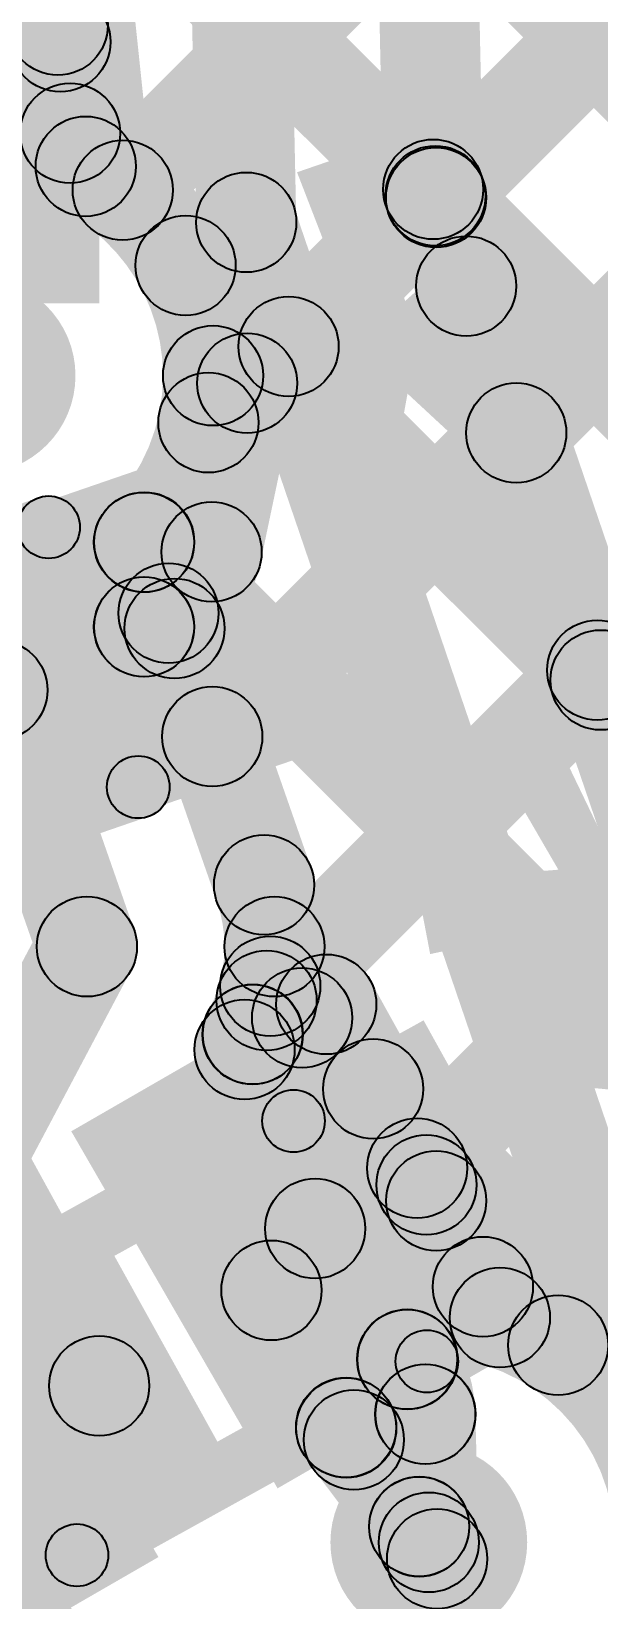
# Model space of a CAD drawing. Header units: millimetres. Extents: x 2.72 to 4.82, y 2.46 to 3.29.
# Drawn here: x 3.5316 to 3.5769, y 2.7387 to 2.8643 of the extents above; entities that cross this region are included whole.
import ezdxf

# ---------------------------------------------------------------- set-up
doc = ezdxf.new("R2010")
doc.units = ezdxf.units.MM
doc.header["$MEASUREMENT"] = 0
for name, color, linetype in [('BottomLayer', 5, 'Continuous'), ('BottomPaste', 16, 'Continuous'), ('BottomSolder', 6, 'Continuous'), ('TopLayer', 1, 'Continuous'), ('TopOverlay', 2, 'Continuous'), ('TopPaste', 8, 'Continuous'), ('TopSolder', 216, 'Continuous'), ('ViaHoleLayer', 16, 'Continuous')]:
    doc.layers.add(name, color=color, linetype=linetype)

# ---------------------------------------------------------------- blocks, each defined once
blk = doc.blocks.new('R__0402_B_56')
at = {"layer": 'BottomLayer'}
for points in [[(-0.0095, 0.0125), (-0.0095, -0.0125), (-0.0275, -0.0125), (-0.0275, 0.0125)], [(0.0275, 0.0125), (0.0275, -0.0125), (0.0095, -0.0125), (0.0095, 0.0125)]]:
    blk.add_hatch(color=5, dxfattribs=at).paths.add_polyline_path(points)
at = {"layer": 'BottomPaste'}
for points in [[(-0.0095, 0.0125), (-0.0095, -0.0125), (-0.0275, -0.0125), (-0.0275, 0.0125)], [(0.0275, 0.0125), (0.0275, -0.0125), (0.0095, -0.0125), (0.0095, 0.0125)]]:
    blk.add_hatch(color=16, dxfattribs=at).paths.add_polyline_path(points)
at = {"layer": 'BottomSolder'}
for points in [[(-0.0055, 0.0165), (-0.0055, -0.0165), (-0.0315, -0.0165), (-0.0315, 0.0165)], [(0.0315, 0.0165), (0.0315, -0.0165), (0.0055, -0.0165), (0.0055, 0.0165)]]:
    blk.add_hatch(color=6, dxfattribs=at).paths.add_polyline_path(points)
blk = doc.blocks.new('R__0402_B_57')
at = {"layer": 'BottomLayer'}
for points in [[(-0.0095, 0.0125), (-0.0095, -0.0125), (-0.0275, -0.0125), (-0.0275, 0.0125)], [(0.0275, 0.0125), (0.0275, -0.0125), (0.0095, -0.0125), (0.0095, 0.0125)]]:
    blk.add_hatch(color=5, dxfattribs=at).paths.add_polyline_path(points)
at = {"layer": 'BottomPaste'}
for points in [[(-0.0095, 0.0125), (-0.0095, -0.0125), (-0.0275, -0.0125), (-0.0275, 0.0125)], [(0.0275, 0.0125), (0.0275, -0.0125), (0.0095, -0.0125), (0.0095, 0.0125)]]:
    blk.add_hatch(color=16, dxfattribs=at).paths.add_polyline_path(points)
at = {"layer": 'BottomSolder'}
for points in [[(-0.0055, 0.0165), (-0.0055, -0.0165), (-0.0315, -0.0165), (-0.0315, 0.0165)], [(0.0315, 0.0165), (0.0315, -0.0165), (0.0055, -0.0165), (0.0055, 0.0165)]]:
    blk.add_hatch(color=6, dxfattribs=at).paths.add_polyline_path(points)
blk = doc.blocks.new('LED_0201_110')
at = {"layer": 'TopLayer'}
for points in [[(-0.01181, 0.00689), (-0.00394, 0.00689), (-0.00394, -0.00689), (-0.01181, -0.00689)], [(0.00394, 0.00689), (0.01181, 0.00689), (0.01181, -0.00689), (0.00394, -0.00689)]]:
    blk.add_hatch(color=1, dxfattribs=at).paths.add_polyline_path(points)
at = {"layer": 'TopOverlay'}
h = blk.add_hatch(color=2, dxfattribs=at)
edge = h.paths.add_edge_path()
edge.add_arc((-0.016, 0.011), 0.0025, 0, 360)
h = blk.add_hatch(color=2, dxfattribs=at)
edge = h.paths.add_edge_path()
edge.add_arc((-0.016, 0.011), 0.0025, 0, 360)
for points in [[(-0.016, 0.0085), (-0.016, 0.0135), (0.016, 0.0135), (0.016, 0.0085)], [(0.016, -0.013), (0.029, -0.013), (0.029, 0.013), (0.016, 0.013)], [(-0.0185, 0.011), (-0.0135, 0.011), (-0.0135, -0.011), (-0.0185, -0.011)], [(0.013, -0.011), (0.017, -0.011), (0.017, 0.011), (0.013, 0.011)], [(-0.016, -0.0135), (-0.016, -0.0085), (0.016, -0.0085), (0.016, -0.0135)]]:
    blk.add_hatch(color=2, dxfattribs=at).paths.add_polyline_path(points)
h = blk.add_hatch(color=2, dxfattribs=at)
edge = h.paths.add_edge_path()
edge.add_arc((0.016, 0.011), 0.0025, 0, 360)
h = blk.add_hatch(color=2, dxfattribs=at)
edge = h.paths.add_edge_path()
edge.add_arc((-0.016, -0.011), 0.0025, 0, 360)
h = blk.add_hatch(color=2, dxfattribs=at)
edge = h.paths.add_edge_path()
edge.add_arc((-0.016, -0.011), 0.0025, 0, 360)
h = blk.add_hatch(color=2, dxfattribs=at)
edge = h.paths.add_edge_path()
edge.add_arc((0.016, -0.011), 0.0025, 0, 360)
at = {"layer": 'TopPaste'}
for points in [[(-0.01181, 0.00689), (-0.00394, 0.00689), (-0.00394, -0.00689), (-0.01181, -0.00689)], [(0.00394, 0.00689), (0.01181, 0.00689), (0.01181, -0.00689), (0.00394, -0.00689)]]:
    blk.add_hatch(color=8, dxfattribs=at).paths.add_polyline_path(points)
at = {"layer": 'TopSolder'}
for points in [[(-0.01398, 0.00906), (-0.00177, 0.00906), (-0.00177, -0.00906), (-0.01398, -0.00906)], [(0.00177, 0.00906), (0.01398, 0.00906), (0.01398, -0.00906), (0.00177, -0.00906)]]:
    blk.add_hatch(color=216, dxfattribs=at).paths.add_polyline_path(points)
at = {"layer": 'TopOverlay'}
for centre in [(-0.016, 0.011), (-0.016, 0.011), (0.016, 0.011), (-0.016, -0.011), (-0.016, -0.011), (0.016, -0.011)]:
    blk.add_circle(centre, 0.0025, dxfattribs=at)
blk = doc.blocks.new('LED_0201_111')
at = {"layer": 'TopLayer'}
for points in [[(-0.01181, 0.00689), (-0.00394, 0.00689), (-0.00394, -0.00689), (-0.01181, -0.00689)], [(0.00394, 0.00689), (0.01181, 0.00689), (0.01181, -0.00689), (0.00394, -0.00689)]]:
    blk.add_hatch(color=1, dxfattribs=at).paths.add_polyline_path(points)
at = {"layer": 'TopOverlay'}
h = blk.add_hatch(color=2, dxfattribs=at)
edge = h.paths.add_edge_path()
edge.add_arc((-0.016, 0.011), 0.0025, 0, 360)
h = blk.add_hatch(color=2, dxfattribs=at)
edge = h.paths.add_edge_path()
edge.add_arc((-0.016, 0.011), 0.0025, 0, 360)
for points in [[(-0.016, 0.0085), (-0.016, 0.0135), (0.016, 0.0135), (0.016, 0.0085)], [(0.016, -0.013), (0.029, -0.013), (0.029, 0.013), (0.016, 0.013)], [(-0.0185, 0.011), (-0.0135, 0.011), (-0.0135, -0.011), (-0.0185, -0.011)], [(0.013, -0.011), (0.017, -0.011), (0.017, 0.011), (0.013, 0.011)], [(-0.016, -0.0135), (-0.016, -0.0085), (0.016, -0.0085), (0.016, -0.0135)]]:
    blk.add_hatch(color=2, dxfattribs=at).paths.add_polyline_path(points)
h = blk.add_hatch(color=2, dxfattribs=at)
edge = h.paths.add_edge_path()
edge.add_arc((0.016, 0.011), 0.0025, 0, 360)
h = blk.add_hatch(color=2, dxfattribs=at)
edge = h.paths.add_edge_path()
edge.add_arc((-0.016, -0.011), 0.0025, 0, 360)
h = blk.add_hatch(color=2, dxfattribs=at)
edge = h.paths.add_edge_path()
edge.add_arc((-0.016, -0.011), 0.0025, 0, 360)
h = blk.add_hatch(color=2, dxfattribs=at)
edge = h.paths.add_edge_path()
edge.add_arc((0.016, -0.011), 0.0025, 0, 360)
at = {"layer": 'TopPaste'}
for points in [[(-0.01181, 0.00689), (-0.00394, 0.00689), (-0.00394, -0.00689), (-0.01181, -0.00689)], [(0.00394, 0.00689), (0.01181, 0.00689), (0.01181, -0.00689), (0.00394, -0.00689)]]:
    blk.add_hatch(color=8, dxfattribs=at).paths.add_polyline_path(points)
at = {"layer": 'TopSolder'}
for points in [[(-0.01398, 0.00906), (-0.00177, 0.00906), (-0.00177, -0.00906), (-0.01398, -0.00906)], [(0.00177, 0.00906), (0.01398, 0.00906), (0.01398, -0.00906), (0.00177, -0.00906)]]:
    blk.add_hatch(color=216, dxfattribs=at).paths.add_polyline_path(points)
at = {"layer": 'TopOverlay'}
for centre in [(-0.016, 0.011), (-0.016, 0.011), (0.016, 0.011), (-0.016, -0.011), (-0.016, -0.011), (0.016, -0.011)]:
    blk.add_circle(centre, 0.0025, dxfattribs=at)
blk = doc.blocks.new('LED_0201_112')
at = {"layer": 'TopLayer'}
for points in [[(-0.01181, 0.00689), (-0.00394, 0.00689), (-0.00394, -0.00689), (-0.01181, -0.00689)], [(0.00394, 0.00689), (0.01181, 0.00689), (0.01181, -0.00689), (0.00394, -0.00689)]]:
    blk.add_hatch(color=1, dxfattribs=at).paths.add_polyline_path(points)
at = {"layer": 'TopOverlay'}
h = blk.add_hatch(color=2, dxfattribs=at)
edge = h.paths.add_edge_path()
edge.add_arc((-0.016, 0.011), 0.0025, 0, 360)
h = blk.add_hatch(color=2, dxfattribs=at)
edge = h.paths.add_edge_path()
edge.add_arc((-0.016, 0.011), 0.0025, 0, 360)
for points in [[(-0.016, 0.0085), (-0.016, 0.0135), (0.016, 0.0135), (0.016, 0.0085)], [(0.016, -0.013), (0.029, -0.013), (0.029, 0.013), (0.016, 0.013)], [(-0.0185, 0.011), (-0.0135, 0.011), (-0.0135, -0.011), (-0.0185, -0.011)], [(0.013, -0.011), (0.017, -0.011), (0.017, 0.011), (0.013, 0.011)], [(-0.016, -0.0135), (-0.016, -0.0085), (0.016, -0.0085), (0.016, -0.0135)]]:
    blk.add_hatch(color=2, dxfattribs=at).paths.add_polyline_path(points)
h = blk.add_hatch(color=2, dxfattribs=at)
edge = h.paths.add_edge_path()
edge.add_arc((0.016, 0.011), 0.0025, 0, 360)
h = blk.add_hatch(color=2, dxfattribs=at)
edge = h.paths.add_edge_path()
edge.add_arc((-0.016, -0.011), 0.0025, 0, 360)
h = blk.add_hatch(color=2, dxfattribs=at)
edge = h.paths.add_edge_path()
edge.add_arc((-0.016, -0.011), 0.0025, 0, 360)
h = blk.add_hatch(color=2, dxfattribs=at)
edge = h.paths.add_edge_path()
edge.add_arc((0.016, -0.011), 0.0025, 0, 360)
at = {"layer": 'TopPaste'}
for points in [[(-0.01181, 0.00689), (-0.00394, 0.00689), (-0.00394, -0.00689), (-0.01181, -0.00689)], [(0.00394, 0.00689), (0.01181, 0.00689), (0.01181, -0.00689), (0.00394, -0.00689)]]:
    blk.add_hatch(color=8, dxfattribs=at).paths.add_polyline_path(points)
at = {"layer": 'TopSolder'}
for points in [[(-0.01398, 0.00906), (-0.00177, 0.00906), (-0.00177, -0.00906), (-0.01398, -0.00906)], [(0.00177, 0.00906), (0.01398, 0.00906), (0.01398, -0.00906), (0.00177, -0.00906)]]:
    blk.add_hatch(color=216, dxfattribs=at).paths.add_polyline_path(points)
at = {"layer": 'TopOverlay'}
for centre in [(-0.016, 0.011), (-0.016, 0.011), (0.016, 0.011), (-0.016, -0.011), (-0.016, -0.011), (0.016, -0.011)]:
    blk.add_circle(centre, 0.0025, dxfattribs=at)
blk = doc.blocks.new('LED_0201_113')
at = {"layer": 'TopLayer'}
for points in [[(-0.01181, 0.00689), (-0.00394, 0.00689), (-0.00394, -0.00689), (-0.01181, -0.00689)], [(0.00394, 0.00689), (0.01181, 0.00689), (0.01181, -0.00689), (0.00394, -0.00689)]]:
    blk.add_hatch(color=1, dxfattribs=at).paths.add_polyline_path(points)
at = {"layer": 'TopOverlay'}
h = blk.add_hatch(color=2, dxfattribs=at)
edge = h.paths.add_edge_path()
edge.add_arc((-0.016, 0.011), 0.0025, 0, 360)
h = blk.add_hatch(color=2, dxfattribs=at)
edge = h.paths.add_edge_path()
edge.add_arc((-0.016, 0.011), 0.0025, 0, 360)
for points in [[(-0.016, 0.0085), (-0.016, 0.0135), (0.016, 0.0135), (0.016, 0.0085)], [(0.016, -0.013), (0.029, -0.013), (0.029, 0.013), (0.016, 0.013)], [(-0.0185, 0.011), (-0.0135, 0.011), (-0.0135, -0.011), (-0.0185, -0.011)], [(0.013, -0.011), (0.017, -0.011), (0.017, 0.011), (0.013, 0.011)], [(-0.016, -0.0135), (-0.016, -0.0085), (0.016, -0.0085), (0.016, -0.0135)]]:
    blk.add_hatch(color=2, dxfattribs=at).paths.add_polyline_path(points)
h = blk.add_hatch(color=2, dxfattribs=at)
edge = h.paths.add_edge_path()
edge.add_arc((0.016, 0.011), 0.0025, 0, 360)
h = blk.add_hatch(color=2, dxfattribs=at)
edge = h.paths.add_edge_path()
edge.add_arc((-0.016, -0.011), 0.0025, 0, 360)
h = blk.add_hatch(color=2, dxfattribs=at)
edge = h.paths.add_edge_path()
edge.add_arc((-0.016, -0.011), 0.0025, 0, 360)
h = blk.add_hatch(color=2, dxfattribs=at)
edge = h.paths.add_edge_path()
edge.add_arc((0.016, -0.011), 0.0025, 0, 360)
at = {"layer": 'TopPaste'}
for points in [[(-0.01181, 0.00689), (-0.00394, 0.00689), (-0.00394, -0.00689), (-0.01181, -0.00689)], [(0.00394, 0.00689), (0.01181, 0.00689), (0.01181, -0.00689), (0.00394, -0.00689)]]:
    blk.add_hatch(color=8, dxfattribs=at).paths.add_polyline_path(points)
at = {"layer": 'TopSolder'}
for points in [[(-0.01398, 0.00906), (-0.00177, 0.00906), (-0.00177, -0.00905), (-0.01398, -0.00905)], [(0.00177, 0.00905), (0.01398, 0.00905), (0.01398, -0.00906), (0.00177, -0.00906)]]:
    blk.add_hatch(color=216, dxfattribs=at).paths.add_polyline_path(points)
at = {"layer": 'TopOverlay'}
for centre in [(-0.016, 0.011), (-0.016, 0.011), (0.016, 0.011), (-0.016, -0.011), (-0.016, -0.011), (0.016, -0.011)]:
    blk.add_circle(centre, 0.0025, dxfattribs=at)

msp = doc.modelspace()

# ---------------------------------------------------------------- hatches: boundary and pattern name
at = {"layer": 'BottomLayer'}
for points in [[(3.56669, 2.84827), (3.56104, 2.85393), (3.88505, 3.17795), (3.89071, 3.17229)], [(3.57317, 2.82929), (3.56751, 2.83495), (3.91051, 3.17795), (3.91616, 3.17229)], [(3.57964, 2.8103), (3.57398, 2.81596), (3.93596, 3.17795), (3.94162, 3.17229)], [(3.55832, 2.91591), (3.56632, 2.91608), (3.56769, 2.8517), (3.55969, 2.85153)], [(3.54333, 2.91561), (3.55132, 2.91578), (3.55274, 2.84906), (3.54475, 2.84889)], [(3.56032, 2.87435), (3.56598, 2.88001), (3.75339, 2.6926), (3.74773, 2.68694)], [(3.56109, 2.84812), (3.56675, 2.85378), (3.72493, 2.69559), (3.71928, 2.68994)], [(3.55991, 2.85032), (3.56748, 2.8529), (3.57012, 2.84516), (3.56255, 2.84258)], [(3.54496, 2.84768), (3.55253, 2.85026), (3.55592, 2.84032), (3.54835, 2.83774)], [(3.56255, 2.84258), (3.57012, 2.84516), (3.6024, 2.75044), (3.59483, 2.74786)], [(3.54835, 2.83774), (3.55592, 2.84032), (3.59, 2.74034), (3.58243, 2.73776)], [(3.54988, 2.82177), (3.54205, 2.82342), (3.5449, 2.83692), (3.55272, 2.83528)], [(3.50745, 2.80184), (3.50502, 2.80946), (3.53935, 2.8204), (3.54177, 2.81277)], [(3.54177, 2.81277), (3.53935, 2.8204), (3.53936, 2.8204), (3.54178, 2.81277)], [(3.57425, 2.80951), (3.57991, 2.81516), (3.69648, 2.69859), (3.69082, 2.69293)], [(3.55098, 2.76613), (3.55753, 2.77073), (3.56488, 2.76028), (3.55834, 2.75567)], [(3.55832, 2.7557), (3.5649, 2.76025), (3.56492, 2.76023), (3.55834, 2.75568)], [(3.55907, 2.75346), (3.56706, 2.75367), (3.56734, 2.74343), (3.55934, 2.74321)], [(3.51787, 2.74746), (3.52656, 2.75241), (3.53675, 2.73452), (3.52806, 2.72957)]]:
    msp.add_hatch(color=5, dxfattribs=at).paths.add_polyline_path(points)
h = msp.add_hatch(color=5, dxfattribs=at)
edge = h.paths.add_edge_path()
edge.add_arc((3.56369, 2.85161), 0.004, 0, 360)
h = msp.add_hatch(color=5, dxfattribs=at)
edge = h.paths.add_edge_path()
edge.add_arc((3.56369, 2.85161), 0.004, 0, 360)
h = msp.add_hatch(color=5, dxfattribs=at)
edge = h.paths.add_edge_path()
edge.add_arc((3.56387, 2.8511), 0.004, 0, 360)
h = msp.add_hatch(color=5, dxfattribs=at)
edge = h.paths.add_edge_path()
edge.add_arc((3.56392, 2.85095), 0.004, 0, 360)
h = msp.add_hatch(color=5, dxfattribs=at)
edge = h.paths.add_edge_path()
edge.add_arc((3.54874, 2.84897), 0.004, 0, 360)
h = msp.add_hatch(color=5, dxfattribs=at)
edge = h.paths.add_edge_path()
edge.add_arc((3.54874, 2.84897), 0.004, 0, 360)
h = msp.add_hatch(color=5, dxfattribs=at)
edge = h.paths.add_edge_path()
edge.add_arc((3.54874, 2.84897), 0.004, 0, 360)
h = msp.add_hatch(color=5, dxfattribs=at)
edge = h.paths.add_edge_path()
edge.add_arc((3.54874, 2.84897), 0.004, 0, 360)
h = msp.add_hatch(color=5, dxfattribs=at)
edge = h.paths.add_edge_path()
edge.add_arc((3.56633, 2.84387), 0.004, 0, 360)
h = msp.add_hatch(color=5, dxfattribs=at)
edge = h.paths.add_edge_path()
edge.add_arc((3.56633, 2.84387), 0.004, 0, 360)
h = msp.add_hatch(color=5, dxfattribs=at)
edge = h.paths.add_edge_path()
edge.add_arc((3.52721, 2.8367), 0.00787, 0, 360)
h = msp.add_hatch(color=5, dxfattribs=at)
edge = h.paths.add_edge_path()
edge.add_arc((3.55213, 2.83903), 0.004, 0, 360)
h = msp.add_hatch(color=5, dxfattribs=at)
edge = h.paths.add_edge_path()
edge.add_arc((3.55213, 2.83903), 0.004, 0, 360)
h = msp.add_hatch(color=5, dxfattribs=at)
edge = h.paths.add_edge_path()
edge.add_arc((3.54881, 2.8361), 0.004, 0, 360)
h = msp.add_hatch(color=5, dxfattribs=at)
edge = h.paths.add_edge_path()
edge.add_arc((3.57034, 2.83212), 0.004, 0, 360)
h = msp.add_hatch(color=5, dxfattribs=at)
edge = h.paths.add_edge_path()
edge.add_arc((3.54597, 2.82259), 0.004, 0, 360)
h = msp.add_hatch(color=5, dxfattribs=at)
edge = h.paths.add_edge_path()
edge.add_arc((3.54597, 2.82259), 0.004, 0, 360)
h = msp.add_hatch(color=5, dxfattribs=at)
edge = h.paths.add_edge_path()
edge.add_arc((3.54056, 2.81659), 0.004, 0, 360)
h = msp.add_hatch(color=5, dxfattribs=at)
edge = h.paths.add_edge_path()
edge.add_arc((3.54056, 2.81659), 0.004, 0, 360)
h = msp.add_hatch(color=5, dxfattribs=at)
edge = h.paths.add_edge_path()
edge.add_arc((3.54057, 2.81659), 0.004, 0, 360)
h = msp.add_hatch(color=5, dxfattribs=at)
edge = h.paths.add_edge_path()
edge.add_arc((3.54057, 2.81659), 0.004, 0, 360)
h = msp.add_hatch(color=5, dxfattribs=at)
edge = h.paths.add_edge_path()
edge.add_arc((3.57681, 2.81313), 0.004, 0, 360)
h = msp.add_hatch(color=5, dxfattribs=at)
edge = h.paths.add_edge_path()
edge.add_arc((3.57708, 2.81234), 0.004, 0, 360)
h = msp.add_hatch(color=5, dxfattribs=at)
edge = h.paths.add_edge_path()
edge.add_arc((3.55425, 2.76843), 0.004, 0, 360)
h = msp.add_hatch(color=5, dxfattribs=at)
edge = h.paths.add_edge_path()
edge.add_arc((3.56161, 2.75797), 0.004, 0, 360)
h = msp.add_hatch(color=5, dxfattribs=at)
edge = h.paths.add_edge_path()
edge.add_arc((3.56161, 2.75797), 0.004, 0, 360)
h = msp.add_hatch(color=5, dxfattribs=at)
edge = h.paths.add_edge_path()
edge.add_arc((3.56163, 2.75795), 0.004, 0, 360)
h = msp.add_hatch(color=5, dxfattribs=at)
edge = h.paths.add_edge_path()
edge.add_arc((3.56163, 2.75795), 0.004, 0, 360)
h = msp.add_hatch(color=5, dxfattribs=at)
edge = h.paths.add_edge_path()
edge.add_arc((3.56306, 2.75357), 0.004, 0, 360)
h = msp.add_hatch(color=5, dxfattribs=at)
edge = h.paths.add_edge_path()
edge.add_arc((3.56307, 2.75357), 0.004, 0, 360)
h = msp.add_hatch(color=5, dxfattribs=at)
edge = h.paths.add_edge_path()
edge.add_arc((3.56334, 2.74332), 0.00787, 0, 360)
h = msp.add_hatch(color=5, dxfattribs=at)
edge = h.paths.add_edge_path()
edge.add_arc((3.56334, 2.74332), 0.004, 0, 360)
at = {"layer": 'TopLayer'}
for points in [[(3.54168, 2.84872), (3.53603, 2.85438), (3.87055, 3.1889), (3.87621, 3.18324)], [(3.54853, 2.83011), (3.54288, 2.83577), (3.89599, 3.18889), (3.90165, 3.18323)], [(3.54885, 2.80498), (3.5432, 2.81063), (3.92144, 3.18888), (3.9271, 3.18322)], [(3.5532, 2.78387), (3.54754, 2.78952), (3.94688, 3.18887), (3.95254, 3.18321)], [(3.56523, 2.77045), (3.55958, 2.7761), (3.97233, 3.18886), (3.97799, 3.1832)], [(3.57652, 2.75627), (3.57086, 2.76193), (3.95738, 3.14846), (3.96304, 3.1428)], [(3.52917, 2.9055), (3.53483, 2.91116), (3.77816, 2.66782), (3.77251, 2.66216)], [(3.52567, 2.88354), (3.53133, 2.8892), (3.75408, 2.66644), (3.74843, 2.66079)], [(3.5299, 2.86298), (3.53785, 2.86383), (3.53863, 2.85652), (3.53067, 2.85568)], [(3.54106, 2.84269), (3.54672, 2.84835), (3.72915, 2.66592), (3.7235, 2.66026)], [(3.53775, 2.82055), (3.54341, 2.82621), (3.69622, 2.6734), (3.69056, 2.66774)], [(3.53678, 2.82206), (3.54434, 2.82466), (3.5463, 2.81899), (3.53873, 2.81638)], [(3.53923, 2.81515), (3.54678, 2.81778), (3.55394, 2.79726), (3.54639, 2.79462)], [(3.52506, 2.81021), (3.53262, 2.81284), (3.53978, 2.79232), (3.53222, 2.78968)], [(3.53054, 2.77213), (3.52346, 2.77587), (3.53246, 2.79287), (3.53954, 2.78913)], [(3.54783, 2.78501), (3.55349, 2.79067), (3.55603, 2.78813), (3.55037, 2.78247)], [(3.55055, 2.77926), (3.54667, 2.78626), (3.5532, 2.78988), (3.55708, 2.78288)], [(3.55037, 2.78247), (3.55603, 2.78813), (3.56172, 2.78244), (3.55606, 2.77678)], [(3.55164, 2.78444), (3.55864, 2.78832), (3.56665, 2.77387), (3.55965, 2.76999)], [(3.55606, 2.77678), (3.56172, 2.78244), (3.65654, 2.68762), (3.65088, 2.68196)], [(3.52349, 2.77207), (3.53051, 2.77593), (3.54048, 2.75778), (3.53347, 2.75393)], [(3.56041, 2.76875), (3.56744, 2.77257), (3.57118, 2.7657), (3.56415, 2.76187)], [(3.54724, 2.76158), (3.55426, 2.7654), (3.56024, 2.75442), (3.55321, 2.7506)], [(3.55321, 2.7506), (3.56024, 2.75442), (3.56026, 2.75438), (3.55323, 2.75057)], [(3.55415, 2.74913), (3.56055, 2.75393), (3.56577, 2.74698), (3.55937, 2.74218)], [(3.55936, 2.74219), (3.56578, 2.74696), (3.56579, 2.74695), (3.55936, 2.74218)], [(3.55976, 2.74153), (3.56692, 2.74511), (3.56758, 2.74379), (3.56042, 2.74021)]]:
    msp.add_hatch(color=1, dxfattribs=at).paths.add_polyline_path(points)
h = msp.add_hatch(color=1, dxfattribs=at)
edge = h.paths.add_edge_path()
edge.add_arc((3.53367, 2.86475), 0.004, 0, 360)
h = msp.add_hatch(color=1, dxfattribs=at)
edge = h.paths.add_edge_path()
edge.add_arc((3.53387, 2.86341), 0.004, 0, 360)
h = msp.add_hatch(color=1, dxfattribs=at)
edge = h.paths.add_edge_path()
edge.add_arc((3.53465, 2.8561), 0.004, 0, 360)
h = msp.add_hatch(color=1, dxfattribs=at)
edge = h.paths.add_edge_path()
edge.add_arc((3.5359, 2.85345), 0.004, 0, 360)
h = msp.add_hatch(color=1, dxfattribs=at)
edge = h.paths.add_edge_path()
edge.add_arc((3.53886, 2.85155), 0.004, 0, 360)
h = msp.add_hatch(color=1, dxfattribs=at)
edge = h.paths.add_edge_path()
edge.add_arc((3.54389, 2.84552), 0.004, 0, 360)
h = msp.add_hatch(color=1, dxfattribs=at)
edge = h.paths.add_edge_path()
edge.add_arc((3.52721, 2.8367), 0.00787, 0, 360)
h = msp.add_hatch(color=1, dxfattribs=at)
edge = h.paths.add_edge_path()
edge.add_arc((3.54608, 2.8367), 0.004, 0, 360)
h = msp.add_hatch(color=1, dxfattribs=at)
edge = h.paths.add_edge_path()
edge.add_arc((3.54608, 2.8367), 0.004, 0, 360)
h = msp.add_hatch(color=1, dxfattribs=at)
edge = h.paths.add_edge_path()
edge.add_arc((3.54571, 2.83294), 0.004, 0, 360)
h = msp.add_hatch(color=1, dxfattribs=at)
edge = h.paths.add_edge_path()
edge.add_arc((3.54056, 2.82336), 0.004, 0, 360)
h = msp.add_hatch(color=1, dxfattribs=at)
edge = h.paths.add_edge_path()
edge.add_arc((3.54056, 2.82336), 0.004, 0, 360)
h = msp.add_hatch(color=1, dxfattribs=at)
edge = h.paths.add_edge_path()
edge.add_arc((3.54058, 2.82338), 0.004, 0, 360)
h = msp.add_hatch(color=1, dxfattribs=at)
edge = h.paths.add_edge_path()
edge.add_arc((3.54252, 2.81769), 0.004, 0, 360)
h = msp.add_hatch(color=1, dxfattribs=at)
edge = h.paths.add_edge_path()
edge.add_arc((3.543, 2.81647), 0.004, 0, 360)
h = msp.add_hatch(color=1, dxfattribs=at)
edge = h.paths.add_edge_path()
edge.add_arc((3.52884, 2.81153), 0.004, 0, 360)
h = msp.add_hatch(color=1, dxfattribs=at)
edge = h.paths.add_edge_path()
edge.add_arc((3.54602, 2.80781), 0.004, 0, 360)
h = msp.add_hatch(color=1, dxfattribs=at)
edge = h.paths.add_edge_path()
edge.add_arc((3.55016, 2.79594), 0.004, 0, 360)
h = msp.add_hatch(color=1, dxfattribs=at)
edge = h.paths.add_edge_path()
edge.add_arc((3.55016, 2.79594), 0.004, 0, 360)
h = msp.add_hatch(color=1, dxfattribs=at)
edge = h.paths.add_edge_path()
edge.add_arc((3.55016, 2.79594), 0.004, 0, 360)
h = msp.add_hatch(color=1, dxfattribs=at)
edge = h.paths.add_edge_path()
edge.add_arc((3.536, 2.791), 0.004, 0, 360)
h = msp.add_hatch(color=1, dxfattribs=at)
edge = h.paths.add_edge_path()
edge.add_arc((3.536, 2.791), 0.004, 0, 360)
h = msp.add_hatch(color=1, dxfattribs=at)
edge = h.paths.add_edge_path()
edge.add_arc((3.551, 2.791), 0.004, 0, 360)
h = msp.add_hatch(color=1, dxfattribs=at)
edge = h.paths.add_edge_path()
edge.add_arc((3.551, 2.791), 0.004, 0, 360)
h = msp.add_hatch(color=1, dxfattribs=at)
edge = h.paths.add_edge_path()
edge.add_arc((3.551, 2.791), 0.004, 0, 360)
h = msp.add_hatch(color=1, dxfattribs=at)
edge = h.paths.add_edge_path()
edge.add_arc((3.551, 2.791), 0.004, 0, 360)
h = msp.add_hatch(color=1, dxfattribs=at)
edge = h.paths.add_edge_path()
edge.add_arc((3.55066, 2.78784), 0.004, 0, 360)
h = msp.add_hatch(color=1, dxfattribs=at)
edge = h.paths.add_edge_path()
edge.add_arc((3.55037, 2.78669), 0.004, 0, 360)
h = msp.add_hatch(color=1, dxfattribs=at)
edge = h.paths.add_edge_path()
edge.add_arc((3.55514, 2.78638), 0.004, 0, 360)
h = msp.add_hatch(color=1, dxfattribs=at)
edge = h.paths.add_edge_path()
edge.add_arc((3.55514, 2.78638), 0.004, 0, 360)
h = msp.add_hatch(color=1, dxfattribs=at)
edge = h.paths.add_edge_path()
edge.add_arc((3.5532, 2.7853), 0.004, 0, 360)
h = msp.add_hatch(color=1, dxfattribs=at)
edge = h.paths.add_edge_path()
edge.add_arc((3.5532, 2.7853), 0.004, 0, 360)
h = msp.add_hatch(color=1, dxfattribs=at)
edge = h.paths.add_edge_path()
edge.add_arc((3.54924, 2.78396), 0.004, 0, 360)
h = msp.add_hatch(color=1, dxfattribs=at)
edge = h.paths.add_edge_path()
edge.add_arc((3.54926, 2.78398), 0.004, 0, 360)
h = msp.add_hatch(color=1, dxfattribs=at)
edge = h.paths.add_edge_path()
edge.add_arc((3.54861, 2.78276), 0.004, 0, 360)
h = msp.add_hatch(color=1, dxfattribs=at)
edge = h.paths.add_edge_path()
edge.add_arc((3.55889, 2.77961), 0.004, 0, 360)
h = msp.add_hatch(color=1, dxfattribs=at)
edge = h.paths.add_edge_path()
edge.add_arc((3.55889, 2.77961), 0.004, 0, 360)
h = msp.add_hatch(color=1, dxfattribs=at)
edge = h.paths.add_edge_path()
edge.add_arc((3.56241, 2.77327), 0.004, 0, 360)
h = msp.add_hatch(color=1, dxfattribs=at)
edge = h.paths.add_edge_path()
edge.add_arc((3.56315, 2.77193), 0.004, 0, 360)
h = msp.add_hatch(color=1, dxfattribs=at)
edge = h.paths.add_edge_path()
edge.add_arc((3.56393, 2.77066), 0.004, 0, 360)
h = msp.add_hatch(color=1, dxfattribs=at)
edge = h.paths.add_edge_path()
edge.add_arc((3.56767, 2.76378), 0.004, 0, 360)
h = msp.add_hatch(color=1, dxfattribs=at)
edge = h.paths.add_edge_path()
edge.add_arc((3.55075, 2.76349), 0.004, 0, 360)
h = msp.add_hatch(color=1, dxfattribs=at)
edge = h.paths.add_edge_path()
edge.add_arc((3.56903, 2.76131), 0.004, 0, 360)
h = msp.add_hatch(color=1, dxfattribs=at)
edge = h.paths.add_edge_path()
edge.add_arc((3.57369, 2.7591), 0.004, 0, 360)
h = msp.add_hatch(color=1, dxfattribs=at)
edge = h.paths.add_edge_path()
edge.add_arc((3.53698, 2.75585), 0.004, 0, 360)
h = msp.add_hatch(color=1, dxfattribs=at)
edge = h.paths.add_edge_path()
edge.add_arc((3.55672, 2.75251), 0.004, 0, 360)
h = msp.add_hatch(color=1, dxfattribs=at)
edge = h.paths.add_edge_path()
edge.add_arc((3.55672, 2.75251), 0.004, 0, 360)
h = msp.add_hatch(color=1, dxfattribs=at)
edge = h.paths.add_edge_path()
edge.add_arc((3.55674, 2.75248), 0.004, 0, 360)
h = msp.add_hatch(color=1, dxfattribs=at)
edge = h.paths.add_edge_path()
edge.add_arc((3.55674, 2.75248), 0.004, 0, 360)
h = msp.add_hatch(color=1, dxfattribs=at)
edge = h.paths.add_edge_path()
edge.add_arc((3.55735, 2.75153), 0.004, 0, 360)
h = msp.add_hatch(color=1, dxfattribs=at)
edge = h.paths.add_edge_path()
edge.add_arc((3.55735, 2.75153), 0.004, 0, 360)
h = msp.add_hatch(color=1, dxfattribs=at)
edge = h.paths.add_edge_path()
edge.add_arc((3.56334, 2.74332), 0.00787, 0, 360)
h = msp.add_hatch(color=1, dxfattribs=at)
edge = h.paths.add_edge_path()
edge.add_arc((3.56257, 2.74458), 0.004, 0, 360)
h = msp.add_hatch(color=1, dxfattribs=at)
edge = h.paths.add_edge_path()
edge.add_arc((3.56257, 2.74458), 0.004, 0, 360)
h = msp.add_hatch(color=1, dxfattribs=at)
edge = h.paths.add_edge_path()
edge.add_arc((3.56257, 2.74457), 0.004, 0, 360)
h = msp.add_hatch(color=1, dxfattribs=at)
edge = h.paths.add_edge_path()
edge.add_arc((3.56257, 2.74457), 0.004, 0, 360)
h = msp.add_hatch(color=1, dxfattribs=at)
edge = h.paths.add_edge_path()
edge.add_arc((3.56334, 2.74332), 0.004, 0, 360)
h = msp.add_hatch(color=1, dxfattribs=at)
edge = h.paths.add_edge_path()
edge.add_arc((3.56334, 2.74332), 0.004, 0, 360)
h = msp.add_hatch(color=1, dxfattribs=at)
edge = h.paths.add_edge_path()
edge.add_arc((3.564, 2.742), 0.004, 0, 360)
at = {"layer": 'ViaHoleLayer'}
h = msp.add_hatch(color=16, dxfattribs=at)
edge = h.paths.add_edge_path()
edge.add_arc((3.52721, 2.8367), 0.00591, 0, 360)
h = msp.add_hatch(color=16, dxfattribs=at)
edge = h.paths.add_edge_path()
edge.add_arc((3.56334, 2.74332), 0.00591, 0, 360)

# ---------------------------------------------------------------- linework, layer by layer
at = {"layer": 'BottomLayer', "const_width": 0.008}
for points in [[(3.54597, 2.82259, -0.27085), (3.54057, 2.81659)], [(3.56163, 2.75795, -0.147329), (3.56307, 2.75357)]]:
    msp.add_lwpolyline(points, format="xyb", dxfattribs=at)
at = {"layer": 'BottomLayer'}
for centre in [(3.56369, 2.85161), (3.56369, 2.85161), (3.56387, 2.8511), (3.56392, 2.85095), (3.54874, 2.84897), (3.54874, 2.84897), (3.54874, 2.84897), (3.54874, 2.84897), (3.56633, 2.84387), (3.56633, 2.84387), (3.55213, 2.83903), (3.55213, 2.83903), (3.54881, 2.8361), (3.57034, 2.83212), (3.54597, 2.82259), (3.54597, 2.82259), (3.54056, 2.81659), (3.54056, 2.81659), (3.54057, 2.81659), (3.54057, 2.81659), (3.57681, 2.81313), (3.57708, 2.81234), (3.55425, 2.76843), (3.56161, 2.75797), (3.56161, 2.75797), (3.56163, 2.75795), (3.56163, 2.75795), (3.56306, 2.75357), (3.56307, 2.75357), (3.56334, 2.74332)]:
    msp.add_circle(centre, 0.004, dxfattribs=at)
at = {"layer": 'TopLayer', "const_width": 0.008}
for points in [[(3.5359, 2.85345, -0.280117), (3.54608, 2.8367)], [(3.54608, 2.8367, -0.198763), (3.54056, 2.82336)], [(3.55016, 2.79594, -0.084114), (3.551, 2.791)], [(3.55016, 2.79594, -0.084114), (3.551, 2.791)], [(3.551, 2.791, -0.122783), (3.54924, 2.78396)], [(3.551, 2.791, -0.12233), (3.54926, 2.78398)], [(3.56903, 2.76131, -0.327036), (3.58221, 2.74332)], [(3.55735, 2.75153, -0.03509), (3.55674, 2.75248)], [(3.56257, 2.74457, -0.045811), (3.56334, 2.74332)]]:
    msp.add_lwpolyline(points, format="xyb", dxfattribs=at)
at = {"layer": 'TopLayer'}
for centre in [(3.53367, 2.86475), (3.53387, 2.86341), (3.53465, 2.8561), (3.5359, 2.85345), (3.53886, 2.85155), (3.54389, 2.84552), (3.54608, 2.8367), (3.54608, 2.8367), (3.54571, 2.83294), (3.54056, 2.82336), (3.54056, 2.82336), (3.54058, 2.82338), (3.54252, 2.81769), (3.543, 2.81647), (3.52884, 2.81153), (3.54602, 2.80781), (3.55016, 2.79594), (3.55016, 2.79594), (3.55016, 2.79594), (3.536, 2.791), (3.536, 2.791), (3.551, 2.791), (3.551, 2.791), (3.551, 2.791), (3.551, 2.791), (3.55066, 2.78784), (3.55037, 2.78669), (3.55514, 2.78638), (3.55514, 2.78638), (3.5532, 2.7853), (3.5532, 2.7853), (3.54924, 2.78396), (3.54926, 2.78398), (3.54861, 2.78276), (3.55889, 2.77961), (3.55889, 2.77961), (3.56241, 2.77327), (3.56315, 2.77193), (3.56393, 2.77066), (3.56767, 2.76378), (3.55075, 2.76349), (3.56903, 2.76131), (3.57369, 2.7591), (3.53698, 2.75585), (3.55672, 2.75251), (3.55672, 2.75251), (3.55674, 2.75248), (3.55674, 2.75248), (3.55735, 2.75153), (3.55735, 2.75153), (3.56257, 2.74458), (3.56257, 2.74458), (3.56257, 2.74457), (3.56257, 2.74457), (3.56334, 2.74332), (3.56334, 2.74332), (3.564, 2.742)]:
    msp.add_circle(centre, 0.004, dxfattribs=at)

# ---------------------------------------------------------------- block references
for name, p, rotation in [('LED_0201_113', (3.51113, 2.861), 6), ('R__0402_B_57', (3.5055, 2.859), 360), ('LED_0201_112', (3.52139, 2.80896), 19), ('R__0402_B_56', (3.53823, 2.75918), 30), ('LED_0201_111', (3.54386, 2.75967), 29), ('LED_0201_110', (3.57843, 2.71343), 45)]:
    msp.add_blockref(name, p, dxfattribs=dict(rotation=rotation))

# ---------------------------------------------------------------- texts
at = {"layer": 'TopOverlay'}
for rotation, p in [(19, (3.56, 2.792)), (28, (3.584, 2.749))]:
    msp.add_text('*', height=0.06, rotation=rotation, dxfattribs=at).set_placement(p)

doc.saveas('drawing.dxf')
